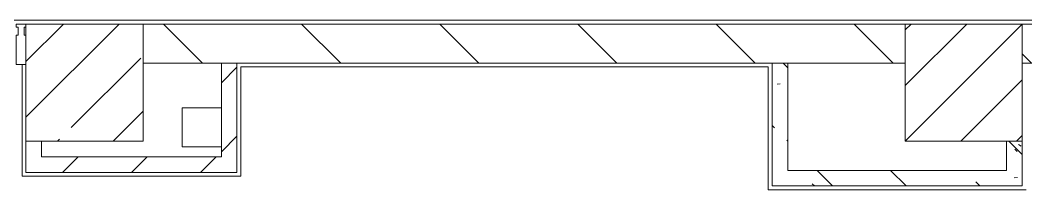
# Model space of a CAD drawing. Header units: millimetres. Extents: x 35881 to 234190, y -8553 to 29063.
# Drawn here: x 114810 to 119958, y 7050 to 7920 of the extents above; entities that cross this region are included whole.
import ezdxf

# ---------------------------------------------------------------- set-up
doc = ezdxf.new("R2010")
doc.units = ezdxf.units.MM
doc.layers.add('A-FLOR-1', color=7, linetype='Continuous', lineweight=5, true_color=0xaaaaaa)
doc.layers.add('I-WALL-5', color=7, linetype='Continuous', lineweight=5, true_color=0x787878)
for name, color, linetype, lineweight in [('A-GLAZ-CWMG-3', 7, 'Continuous', 5), ('A-WALL', 7, 'Continuous', 9), ('I-WALL-4', 7, 'Continuous', 5), ('S-COLS-1', 7, 'Continuous', 5)]:
    doc.layers.add(name, color=color, linetype=linetype, lineweight=lineweight)
pattern_1 = [(45, (107179.66, 0), (-176.7767, 176.7767), [])]
pattern_2 = [(135, (107179.66, 0), (-353.553, -353.553), [])]
pattern_3 = [(135, (107179.66, 0), (-377.17, -377.17), [533.4, -88.9, 17.78, -88.9]), (135, (107179.66, 376.94), (-377.17, -377.17), []), (50, (107179.66, 0), (637.645, -55.787), [66.675, -733.425]), (355, (107179.66, 0), (-123.35, 668.7), [53.34, -586.74]), (100.451, (107232.8, -4.65), (514.3, 612.908), [56.665, -623.315]), (46.184, (107179.66, 177.8), (948.776, -147.15), [100.01, -1100.137]), (96.636, (107258.7, 165.5), (830.91, 865.997), [85, -934.973]), (351.184, (107179.7, 177.8), (830.92, 865.99), [80.01, -880.11]), (21, (107268.56, 133.35), (530.65, -357.928), [66.675, -733.425]), (326, (107268.56, 133.35), (216.308, 644.658), [53.34, -586.74]), (71.451, (107312.8, 103.5), (746.96, 286.724), [56.665, -623.315]), (37.5, (107179.66, 0), (10.8105, 295.9426), [16.764, -562.864, 16.764, -578.866, -588.962]), (37.5, (107179.66, 0), (10.8105, 295.9426), [-1175.258, 16.764, -572.198]), (7.5, (107179.66, 0), (233.869, 350.632), [16.764, -322.834, 16.764, -549.529, -224.472]), (7.5, (107179.66, 0), (233.869, 350.632), [-905.891, 16.764, -207.708]), (327.5, (106981.4, 0), (474.568, -20.0513), [16.764, -205.486, 16.764, -676.656, -920.115]), (327.5, (106981.4, 0), (474.568, -20.0513), [-915.67, 16.764, -903.351]), (317.5, (106892.5, 0), (518.452, 88.993), [16.764, -272.161, 16.764, -443.738, -653.415]), (317.5, (106892.5, 0), (518.452, 88.993), [-749.427, 16.764, -636.65])]

# ---------------------------------------------------------------- blocks, each defined once
blk = doc.blocks.new('BSC_Колонна _Прямоугольная - 600х600-V332-1_10_2_птичка')
at = {"layer": 'S-COLS-1'}
h = blk.add_hatch(dxfattribs=at)
h.set_pattern_fill('FP_160', color=256, style=0, pattern_type=2)
h.set_pattern_definition([(45, (-7960, -7600), (-285.123, 285.123), []), (45, (-7674.88, -7600), (-285.123, 285.123), [504.031, -100.806, 16.764, -84.042])])
h.paths.add_polyline_path([(300, -300), (300, 300), (-300, 300), (-300, -300), (281.5, -300)])
for p, q in [((300, 300), (-300, 300)), ((-300, 300), (-300, -300)), ((300, -300), (300, 300)), ((-300, -300), (300, -300))]:
    blk.add_line(p, q, dxfattribs=at)
blk = doc.blocks.new('BSC_Колонна _Прямоугольная - 600х600-20441433-1_10_2_птичка')
at = {"layer": 'S-COLS-1'}
h = blk.add_hatch(dxfattribs=at)
h.set_pattern_fill('FP_169', color=256, style=0, pattern_type=2)
h.set_pattern_definition([(45, (-12460, -7600), (-285.123, 285.123), []), (45, (-12174.88, -7600), (-285.123, 285.123), [504.031, -100.806, 16.764, -84.042])])
h.paths.add_polyline_path([(-300, -300), (300, -300), (300, 300), (-300, 300), (-300, -164.8)])
for p, q in [((300, 300), (-300, 300)), ((-300, 300), (-300, -300)), ((300, -300), (300, 300)), ((-300, -300), (300, -300))]:
    blk.add_line(p, q, dxfattribs=at)
blk = doc.blocks.new('Прямоугольный импост - Импост структурный с накладкой - 190мм-32633541-1_10_2_птичка')
at = {"layer": 'A-GLAZ-CWMG-3'}
for p, q in [((0, 17), (-50, 17)), ((-50, 17), (-50, 0)), ((-50, 0), (-40, 0)), ((-40, 0), (-40, -40)), ((-10, -40), (-10, 0)), ((-10, 0), (0, 0)), ((-40, -40), (-50, -40)), ((-50, -40), (-50, -190)), ((0, -40), (-10, -40)), ((-50, -190), (0, -190))]:
    blk.add_line(p, q, dxfattribs=at)

msp = doc.modelspace()

# ---------------------------------------------------------------- hatches: boundary and pattern name
at = {"layer": 'I-WALL-4'}
h = msp.add_hatch(dxfattribs=at)
h.set_pattern_fill('FP_73', color=256, style=0, pattern_type=2)
h.set_pattern_definition(pattern_2)
h.paths.add_polyline_path([(115898.8, 7700), (119339.7, 7700), (119339.7, 7900), (115439.7, 7900), (115439.7, 7700), (115839.7, 7700)])
h = msp.add_hatch(dxfattribs=at)
h.set_pattern_fill('FP_73', color=256, style=0, pattern_type=2)
h.set_pattern_definition(pattern_2)
h.paths.add_polyline_path([(119939.7, 7700), (120004.7, 7700), (120004.7, 7900), (119939.7, 7900)])
h.paths.add_polyline_path([(121509.7, 7700), (121909.7, 7700), (121909.7, 7900), (121444.7, 7894.4), (121444.7, 7700), (121489.7, 7700)])
h.paths.add_polyline_path([(123039.7, 7700), (123839.7, 7700), (123839.7, 7900), (123009.7, 7900), (123009.7, 7700)])
h = msp.add_hatch(dxfattribs=at)
h.set_pattern_fill('FP_72', color=256, style=0, pattern_type=2)
h.set_pattern_definition(pattern_1)
h.paths.add_polyline_path([(115919.7, 7140), (115919.7, 7700), (115839.7, 7700), (115839.7, 7140)])
h = msp.add_hatch(dxfattribs=at)
h.set_pattern_fill('FP_72', color=256, style=0, pattern_type=2)
h.set_pattern_definition(pattern_1)
h.paths.add_polyline_path([(115467, 7140), (115839.7, 7140), (115839.7, 7220), (114839.7, 7220), (114839.7, 7140), (115459.4, 7140)])
at = {"layer": 'I-WALL-5'}
h = msp.add_hatch(dxfattribs=at)
h.set_pattern_fill('FP_89', color=256, style=0, pattern_type=2)
h.set_pattern_definition(pattern_3)
h.paths.add_polyline_path([(118659.7, 7150), (118739.7, 7150), (118739.7, 7700), (118659.7, 7700), (118659.7, 7271.5)])
h = msp.add_hatch(dxfattribs=at)
h.set_pattern_fill('FP_89', color=256, style=0, pattern_type=2)
h.set_pattern_definition(pattern_3)
h.paths.add_polyline_path([(119939.7, 7070), (119939.7, 7300), (119859.7, 7300), (119859.7, 7070)])
h = msp.add_hatch(dxfattribs=at)
h.set_pattern_fill('FP_89', color=256, style=0, pattern_type=2)
h.set_pattern_definition(pattern_3)
h.paths.add_polyline_path([(119139, 7070), (119859.7, 7070), (119859.7, 7150), (118659.7, 7150), (118659.7, 7070)])

# ---------------------------------------------------------------- linework, layer by layer
at = {"layer": 'A-FLOR-1'}
for p, q in [((110172.9, 7920), (122919.7, 7920)), ((114819.7, 7120), (114819.7, 7693)), ((118639.7, 7680), (115939.7, 7680)), ((115939.7, 7680), (115939.7, 7120)), ((118639.7, 7050), (118639.7, 7680)), ((115639.7, 7470), (115839.7, 7470)), ((115639.7, 7270), (115639.7, 7470)), ((115839.7, 7270), (115639.7, 7270)), ((115939.7, 7120), (114819.7, 7120)), ((119959.7, 7050), (118639.7, 7050))]:
    msp.add_line(p, q, dxfattribs=at)
at = {"layer": 'A-WALL'}
for p, q in [((115919.7, 7700), (115839.7, 7700)), ((118739.7, 7700), (118659.7, 7700))]:
    msp.add_line(p, q, dxfattribs=at)
at = {"layer": 'I-WALL-4'}
for p, q in [((119339.7, 7900), (115439.7, 7900)), ((120004.7, 7900), (119939.7, 7900)), ((115439.7, 7700), (115839.7, 7700)), ((115839.7, 7700), (115839.7, 7220)), ((115919.7, 7140), (115919.7, 7700)), ((115919.7, 7700), (118659.7, 7700)), ((118659.7, 7700), (118659.7, 7070)), ((118739.7, 7700), (119339.7, 7700)), ((118739.7, 7150), (118739.7, 7700)), ((119939.7, 7700), (120004.7, 7700)), ((114839.7, 7300), (114839.7, 7140)), ((114919.7, 7220), (114919.7, 7300)), ((119859.7, 7300), (119859.7, 7150)), ((119939.7, 7070), (119939.7, 7300)), ((115839.7, 7220), (114919.7, 7220)), ((114839.7, 7140), (115919.7, 7140)), ((119859.7, 7150), (118739.7, 7150)), ((118659.7, 7070), (119939.7, 7070))]:
    msp.add_line(p, q, dxfattribs=at)

# ---------------------------------------------------------------- block references
at = {"layer": 'A-GLAZ-CWMG-3'}
msp.add_blockref('Прямоугольный импост - Импост структурный с накладкой - 190мм-32633541-1_10_2_птичка', (114839.7, 7883), dxfattribs=at)
at = {"layer": 'S-COLS-1'}
for name, p in [('BSC_Колонна _Прямоугольная - 600х600-V332-1_10_2_птичка', (115139.7, 7600)), ('BSC_Колонна _Прямоугольная - 600х600-20441433-1_10_2_птичка', (119639.7, 7600))]:
    msp.add_blockref(name, p, dxfattribs=at)

doc.saveas('drawing.dxf')
